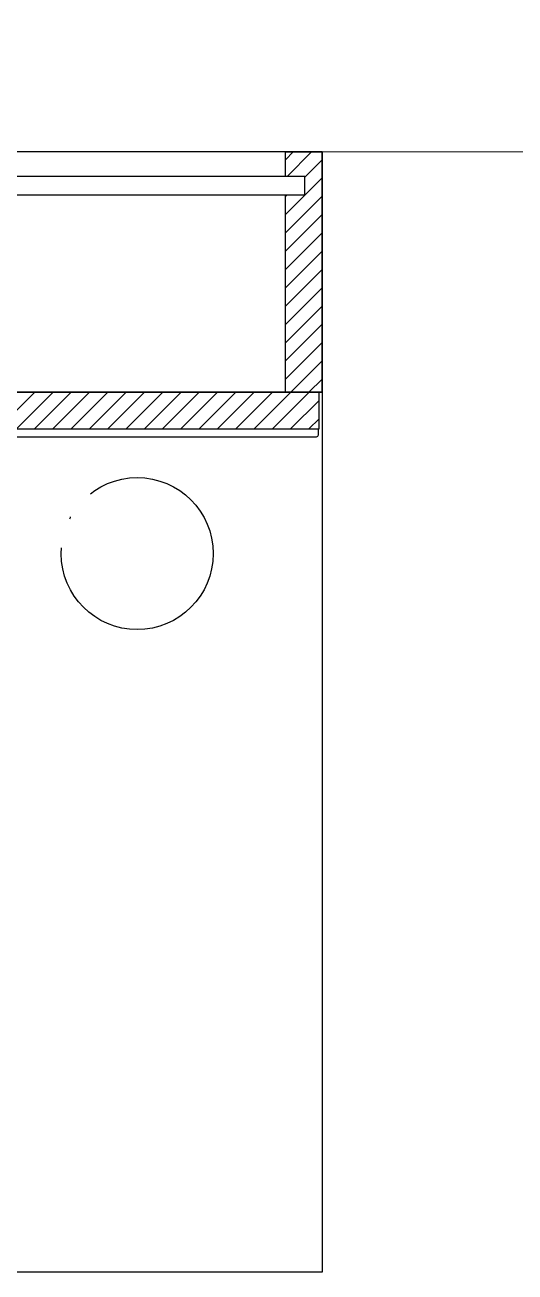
# Model space of a CAD drawing. Header units: millimetres. Extents: x 699029 to 727993, y 4486031 to 4516039.
# Drawn here: x 723778.4 to 723802.5, y 4490596.2 to 4490657.4 of the extents above; entities that cross this region are included whole.
import ezdxf

# ---------------------------------------------------------------- set-up
doc = ezdxf.new("R2010")
doc.units = ezdxf.units.MM
doc.set_wipeout_variables(frame=1)
doc.linetypes.add('ACAD_ISO04W100', pattern=[30, 24, -3, 0, -3])
doc.layers.add('DBM_w_sld', color=111, linetype='Continuous', lineweight=20)
for name, color, linetype in [('Deko_Ahsap01', 23, 'Continuous'), ('Deko_Ahsap02', 251, 'Continuous'), ('Deko_Semboller02', 55, 'ACAD_ISO04W100'), ('Deko_Tarama Ahsap', 8, 'Continuous'), ('PIU YAZI', 7, 'Continuous')]:
    doc.layers.add(name, color=color, linetype=linetype)
pattern_1 = [(135, (-14398.63643, 3082.1264), (-0.449012806, -0.449012806), [])]

# ---------------------------------------------------------------- blocks, each defined once
blk = doc.blocks.new('eb_banyo_ustdolap')
blk.add_wipeout([(50.986, 0), (151.021, 0), (151.021, -11.8), (150.871, -11.8), (150.871, -13.6), (150.821, -13.6), (150.821, -13.9), (150.817, -13.929), (150.807, -13.952), (150.792, -13.971), (150.779, -13.982), (150.758, -13.993), (150.734, -13.999), (150.676, -14), (101.286, -14), (101.263, -13.997), (101.241, -13.989), (101.232, -13.984), (101.222, -13.977), (101.211, -13.966), (101.201, -13.953), (101.195, -13.94), (101.189, -13.923), (101.187, -13.912), (101.186, -13.89), (101.186, -13.6), (101.136, -13.6), (101.136, -11.8), (100.836, -11.8), (100.836, -13.6), (100.786, -13.6), (100.786, -13.9), (100.785, -13.912), (100.784, -13.923), (100.781, -13.93), (100.779, -13.937), (100.776, -13.944), (100.772, -13.95), (100.768, -13.957), (100.764, -13.963), (100.759, -13.968), (100.752, -13.976), (100.744, -13.982), (100.736, -13.987), (100.718, -13.995), (100.706, -13.998), (100.692, -14), (51.286, -14), (51.274, -13.999), (51.262, -13.997), (51.25, -13.993), (51.243, -13.99), (51.235, -13.986), (51.226, -13.98), (51.22, -13.975), (51.215, -13.971), (51.209, -13.963), (51.204, -13.957), (51.198, -13.948), (51.195, -13.942), (51.192, -13.933), (51.189, -13.924), (51.187, -13.915), (51.186, -13.904), (51.186, -13.894), (51.186, -13.6), (51.136, -13.6), (51.136, -11.8), (50.986, -11.8)]).dxf.layer = 'Deko_Ahsap01'
at = {"layer": 'Deko_Tarama Ahsap', "ltscale": 0.8}
h = blk.add_hatch(dxfattribs=at)
h.set_pattern_fill('ANSI31', color=256, scale=0.2, angle=1170)
h.set_pattern_definition(pattern_1)
h.paths.add_polyline_path([(100.086, -11.8), (101.886, -11.8), (101.886, -2.1), (100.086, -2.1)])
h.paths.add_polyline_path([(52.786, -2.1), (51.836, -2.1), (51.836, -1.2), (52.786, -1.2), (52.786, 0), (50.986, 0), (50.986, -11.8), (52.786, -11.8)])
h.paths.add_polyline_path([(149.221, -2.1), (150.171, -2.1), (150.171, -1.2), (149.221, -1.2), (149.221, 0), (151.021, 0), (151.021, -11.8), (149.221, -11.8)])
h = blk.add_hatch(dxfattribs=at)
h.set_pattern_fill('ANSI31', color=256, scale=0.2, angle=1170)
h.set_pattern_definition(pattern_1)
h.paths.add_polyline_path([(51.136, -11.8), (100.836, -11.8), (100.836, -13.6), (51.136, -13.6)])
h.paths.add_polyline_path([(101.136, -11.8), (150.871, -11.8), (150.871, -13.6), (101.136, -13.6)])
at = {"layer": 'Defpoints', "color": 4}
blk.add_lwpolyline([(51.186, -13.6), (51.186, -13.9, 0.414214), (51.286, -14), (100.686, -14, 0.414214), (100.786, -13.9), (100.786, -13.6), (51.186, -13.6)], format="xyb", dxfattribs=at)
at = {"layer": 'Deko_Ahsap01'}
for points in [[(50.986, 0), (151.021, 0), (151.021, -11.8), (50.986, -11.8)], [(52.786, -2.1), (51.836, -2.1), (51.836, -1.2), (52.786, -1.2), (52.786, 0), (50.986, 0), (50.986, -11.8), (52.786, -11.8)], [(51.136, -11.8), (100.836, -11.8), (100.836, -13.6), (51.136, -13.6)]]:
    blk.add_lwpolyline(points, close=True, dxfattribs=at)
at = {"layer": 'Deko_Ahsap02'}
blk.add_lwpolyline([(51.836, -1.2), (150.171, -1.2), (150.171, -2.1), (51.836, -2.1)], close=True, dxfattribs=at)

msp = doc.modelspace()

# ---------------------------------------------------------------- wipeouts: each hides what was drawn before it
msp.add_wipeout([(723793.037, 4490596.16), (723793.037, 4490639.36), (723693.002, 4490639.36), (723693.002, 4490596.16)]).dxf.layer = 'Deko_Ahsap02'

# ---------------------------------------------------------------- next in the draw order: linework, layer by layer
at = {"layer": 'Deko_Ahsap01'}
msp.add_lwpolyline([(723693, 4490651.16), (723793.037, 4490651.16), (723793.037, 4490596.16), (723693, 4490596.16)], close=True, dxfattribs=at)
at = {"layer": 'Deko_Semboller02', "ltscale": 0.5}
msp.add_circle((723783.956, 4490631.44), 3.732, dxfattribs=at)

# ---------------------------------------------------------------- next in the draw order: block references
at = {"layer": 'PIU YAZI', "color": 6, "xscale": -1}
msp.add_blockref('eb_banyo_ustdolap', (723844.023, 4490651.16), dxfattribs=at)

# ---------------------------------------------------------------- next in the draw order: linework, layer by layer
at = {"layer": 'DBM_w_sld'}
msp.add_lwpolyline([(723959.851, 4490651.16), (723683.002, 4490651.16), (723683.002, 4490666.16), (723959.851, 4490666.16)], dxfattribs=at)

doc.saveas('drawing.dxf')
